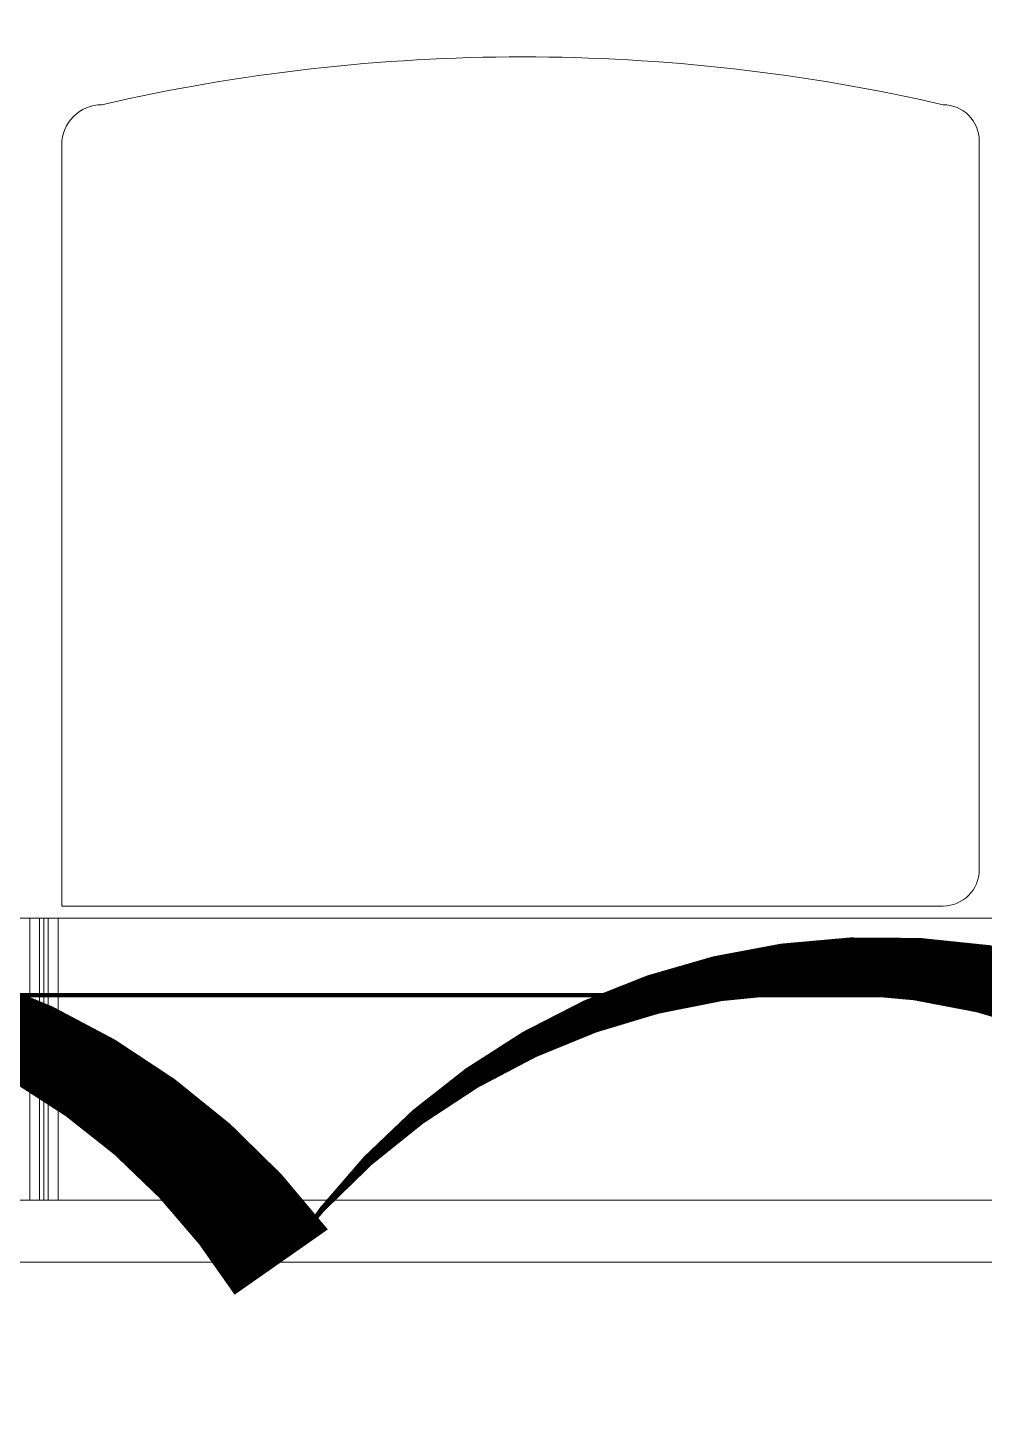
# Model space of a CAD drawing. Header units: metres. Extents: x 75097 to 220695, y -1557923 to -1361206.
# Drawn here: x 171674 to 172343, y -1430525 to -1429549 of the extents above; entities that cross this region are included whole.
import ezdxf

# ---------------------------------------------------------------- set-up
doc = ezdxf.new("R2010")
doc.units = ezdxf.units.M
doc.layers.get('0').update_dxf_attribs({"lineweight": 0})
for name, color, linetype, lineweight in [('A-100 - Copy$0$Medical Equipment and Furniture', 8, 'Continuous', 0), ('A-100 - Copy$0$Medical Equipment and Furniture1', 8, 'Continuous', 5), ('A-100 - Copy$0$Walls', 8, 'Continuous', 0)]:
    doc.layers.add(name, color=color, linetype=linetype, lineweight=lineweight)
doc.layers.add('E-POWR', color=7, linetype='Continuous', lineweight=9, true_color=0x4e7e3e)
doc.layers.add('REV 01', color=7, linetype='Continuous', lineweight=0, true_color=0xe41b4d)

# ---------------------------------------------------------------- blocks, each defined once
blk = doc.blocks.new('A-100 - Copy$0$GF21008-P')
at = {"layer": 'A-100 - Copy$0$Medical Equipment and Furniture1'}
for p, q in [((-0.77088, 0), (0.79062, 0)), ((0, -0.1974), (0, 0)), ((0.00691, -0.1974), (0.00691, 0)), ((0.00987, -0.1974), (0.00987, 0)), ((0.01283, -0.1974), (0.01283, 0)), ((0.01974, -0.1974), (0.01974, 0)), ((-0.7767, -0.1974), (0.79645, -0.1974)), ((-0.61909, -0.20585), (-0.00261, -0.20585)), ((-0.00261, -0.20585), (-0.00261, -0.73852)), ((-0.64443, -0.74126), (-0.64443, -0.23119))]:
    blk.add_line(p, q, dxfattribs=at)
for centre, radius, start, end in [((-0.61909, -0.23119), 0.02534, 90, 180), ((-0.61909, -0.74126), 0.02534, 180, 270), ((-0.03068, -0.73852), 0.02807, 270, 0), ((-0.32489, 0.50996), 1.31002, 257.02168, 282.97832)]:
    blk.add_arc(centre, radius, start, end, dxfattribs=at)
blk = doc.blocks.new('A-100 - Copy')
at = {"layer": 'A-100 - Copy$0$Walls'}
blk.add_line((168262.18, -1430412.69, 0), (175033.28, -1430412.69, 0), dxfattribs=at)
at = {"layer": 'A-100 - Copy$0$Medical Equipment and Furniture', "xscale": 1000, "yscale": 1000, "zscale": 1000, "rotation": 179.9999999999998}
blk.add_blockref('A-100 - Copy$0$GF21008-P', (171695.53, -1430369.36, 0), dxfattribs=at)

msp = doc.modelspace()

# ---------------------------------------------------------------- linework, layer by layer
at = {"layer": 'E-POWR', "const_width": 3}
msp.add_lwpolyline([(172789.02, -1428189.55), (168262.18, -1428189.55), (168262.18, -1426863.64), (167977.58, -1426863.64), (167977.58, -1429273.27), (168445.82, -1429743.93), (168445.82, -1430225.83), (172788.92, -1430225.83), (174419.82, -1430228.08), (174846.41, -1430228.08), (174846.41, -1431647.76)], dxfattribs=at)

# ---------------------------------------------------------------- next in the draw order: block references
msp.add_blockref('A-100 - Copy', (0, 0))

# ---------------------------------------------------------------- next in the draw order: linework, layer by layer
at = {"layer": 'REV 01', "color": 3, "elevation": 0}
msp.add_lwpolyline([(161507.59, -1430970.56, 0, 79.63, -0.520567), (161499.95, -1430412.69, 0, 79.63, -0.520567), (162296.23, -1430412.69, 0, 79.63, -0.520567), (163092.52, -1430412.69, 0, 79.63, -0.520567), (163888.81, -1430412.69, 0, 79.63, -0.520567), (164685.09, -1430412.69, 0, 79.63, -0.520567), (165481.38, -1430412.69, 0, 79.63, -0.520567), (166277.67, -1430412.69, 0, 79.63, -0.520567), (167073.95, -1430412.69, 0, 79.63, -0.520567), (167870.24, -1430412.69, 0, 79.63, -0.520567), (168666.53, -1430412.69, 0, 79.63, -0.520567), (169462.81, -1430412.69, 0, 79.63, -0.520567), (170259.1, -1430412.69, 0, 79.63, -0.520567), (171055.39, -1430412.69, 0, 79.63, -0.520567), (171851.67, -1430412.69, 0, 79.63, -0.520567), (172647.96, -1430412.69, 0, 79.63, -0.520567), (173444.25, -1430412.69, 0, 79.63, -0.520567), (174114.8, -1430540.16, 0, 79.63, -0.520567), (174125.71, -1431336.37, 0, 79.63, -0.520567)], format="xyseb", dxfattribs=at)

doc.saveas('drawing.dxf')
